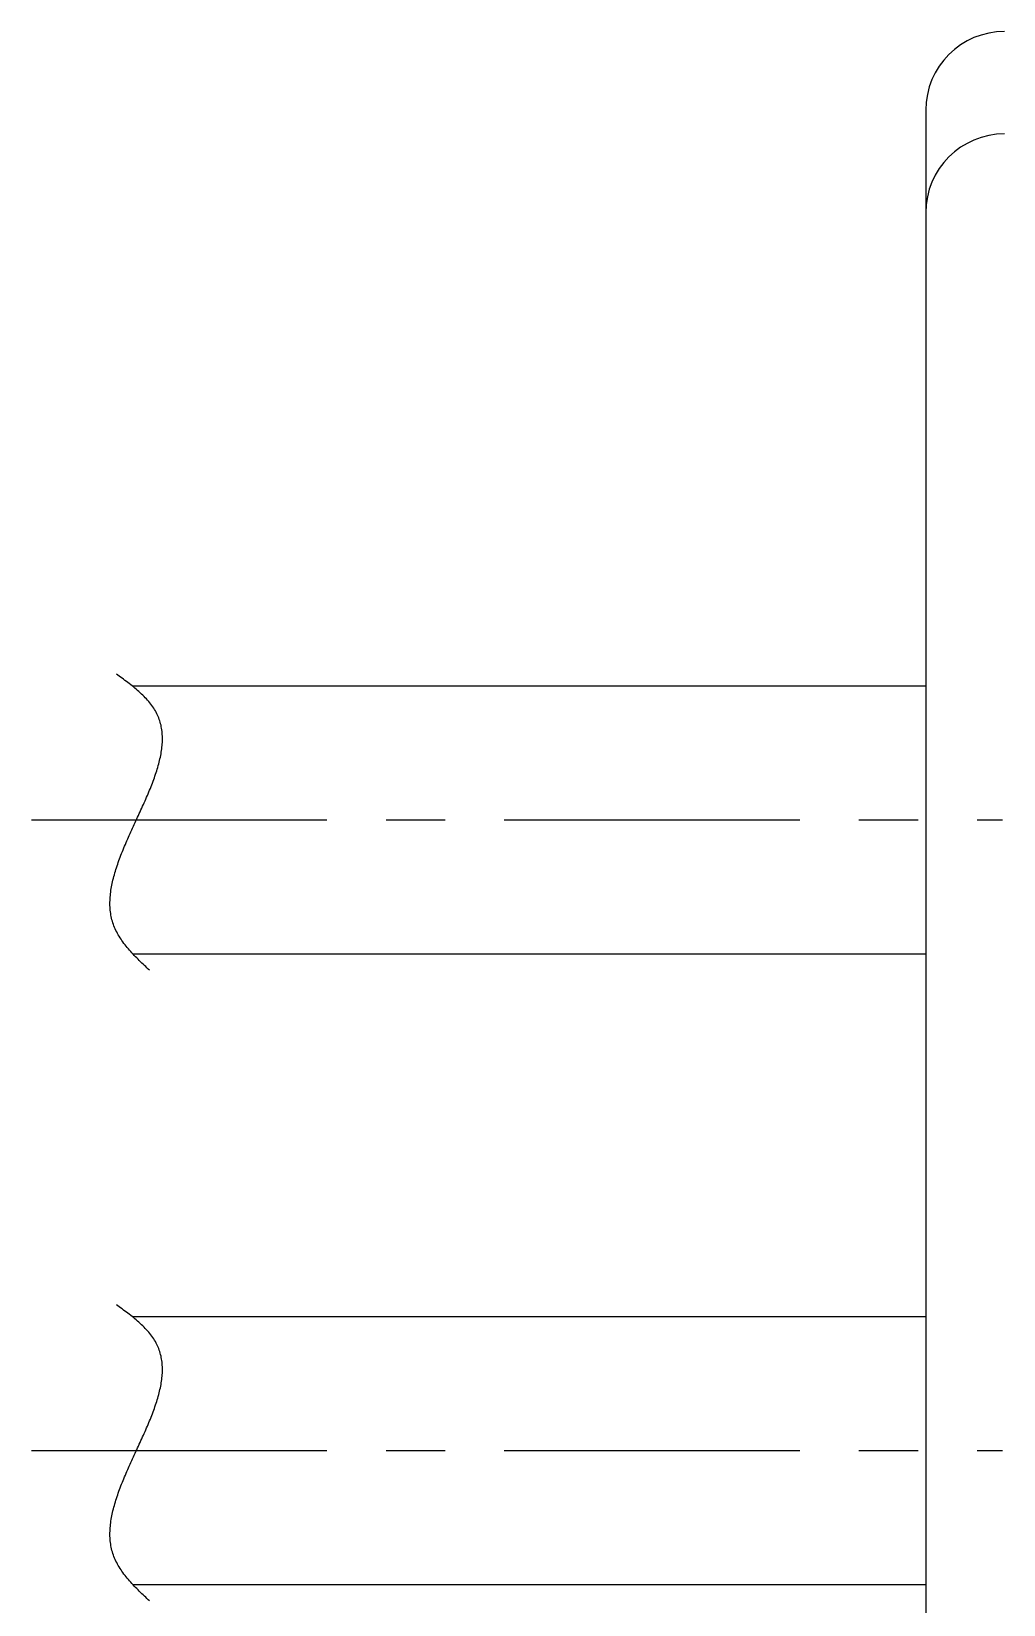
# Model space of a CAD drawing. Extents: x -684 to 358, y -63 to 438.
# Drawn here: x -531.65 to -506.98, y 30.15 to 70.06 of the extents above; entities that cross this region are included whole.
import ezdxf

# ---------------------------------------------------------------- set-up
doc = ezdxf.new("R2010")
doc.units = 0
doc.linetypes.add('CENTER', pattern=[12, 7.5, -1.5, 1.5, -1.5])
doc.linetypes.add('CONTINOUS', pattern=[0])
doc.layers.get('0').update_dxf_attribs({"linetype": 'CONTINUOUS'})
doc.layers.add('CENTER', color=1, linetype='CENTER')

msp = doc.modelspace()

# ---------------------------------------------------------------- linework, layer by layer
at = {"color": 7, "linetype": 'CONTINOUS'}
for p, q in [((-508.957, 68.061), (-508.957, -7.939)), ((-529.1, 53.461), (-508.957, 53.461)), ((-529.08, 46.661), (-508.957, 46.661)), ((-529.1, 37.461), (-508.957, 37.461)), ((-529.08, 30.661), (-508.957, 30.661))]:
    msp.add_line(p, q, dxfattribs=at)
at = {"color": 7}
for points in [[(-528.657, 46.245, 0), (-528.69, 46.275, 0), (-528.722, 46.305, 0), (-528.754, 46.336, 0), (-528.787, 46.366, 0), (-528.819, 46.397, 0), (-528.852, 46.428, 0), (-528.884, 46.46, 0), (-528.916, 46.491, 0), (-528.948, 46.523, 0), (-528.98, 46.556, 0), (-529.012, 46.588, 0), (-529.043, 46.621, 0), (-529.074, 46.654, 0), (-529.104, 46.687, 0), (-529.135, 46.721, 0), (-529.164, 46.754, 0), (-529.194, 46.788, 0), (-529.222, 46.823, 0), (-529.25, 46.857, 0), (-529.278, 46.892, 0), (-529.305, 46.927, 0), (-529.331, 46.963, 0), (-529.356, 46.998, 0), (-529.38, 47.034, 0), (-529.404, 47.071, 0), (-529.427, 47.107, 0), (-529.449, 47.144, 0), (-529.47, 47.181, 0), (-529.49, 47.218, 0), (-529.509, 47.255, 0), (-529.526, 47.293, 0), (-529.543, 47.331, 0), (-529.559, 47.37, 0), (-529.573, 47.408, 0), (-529.586, 47.447, 0), (-529.598, 47.486, 0), (-529.609, 47.526, 0), (-529.619, 47.565, 0), (-529.627, 47.605, 0), (-529.635, 47.645, 0), (-529.642, 47.686, 0), (-529.647, 47.726, 0), (-529.652, 47.767, 0), (-529.655, 47.808, 0), (-529.658, 47.849, 0), (-529.66, 47.891, 0), (-529.66, 47.932, 0), (-529.66, 47.974, 0), (-529.659, 48.016, 0), (-529.657, 48.058, 0), (-529.654, 48.101, 0), (-529.651, 48.143, 0), (-529.646, 48.186, 0), (-529.641, 48.229, 0), (-529.635, 48.272, 0), (-529.628, 48.315, 0), (-529.621, 48.359, 0), (-529.612, 48.403, 0), (-529.604, 48.446, 0), (-529.594, 48.49, 0), (-529.584, 48.534, 0), (-529.573, 48.578, 0), (-529.561, 48.623, 0), (-529.549, 48.667, 0), (-529.536, 48.712, 0), (-529.523, 48.756, 0), (-529.509, 48.801, 0), (-529.495, 48.846, 0), (-529.48, 48.891, 0), (-529.465, 48.936, 0), (-529.449, 48.981, 0), (-529.433, 49.026, 0), (-529.416, 49.072, 0), (-529.399, 49.117, 0), (-529.381, 49.163, 0), (-529.364, 49.208, 0), (-529.345, 49.254, 0), (-529.327, 49.3, 0), (-529.308, 49.346, 0), (-529.289, 49.392, 0), (-529.269, 49.437, 0), (-529.25, 49.483, 0), (-529.23, 49.529, 0), (-529.21, 49.575, 0), (-529.189, 49.621, 0), (-529.169, 49.667, 0), (-529.148, 49.713, 0), (-529.127, 49.76, 0), (-529.106, 49.806, 0), (-529.085, 49.852, 0), (-529.064, 49.898, 0), (-529.043, 49.944, 0), (-529.022, 49.99, 0), (-529.001, 50.036, 0), (-528.979, 50.082, 0), (-528.958, 50.128, 0), (-528.937, 50.174, 0), (-528.916, 50.221, 0), (-528.895, 50.266, 0), (-528.874, 50.312, 0), (-528.853, 50.358, 0), (-528.832, 50.404, 0), (-528.811, 50.45, 0), (-528.791, 50.496, 0), (-528.771, 50.541, 0), (-528.751, 50.587, 0), (-528.731, 50.633, 0), (-528.711, 50.678, 0), (-528.692, 50.723, 0), (-528.673, 50.769, 0), (-528.654, 50.814, 0), (-528.636, 50.859, 0), (-528.618, 50.904, 0), (-528.6, 50.949, 0), (-528.583, 50.994, 0), (-528.566, 51.038, 0), (-528.549, 51.083, 0), (-528.533, 51.127, 0), (-528.518, 51.172, 0), (-528.502, 51.216, 0), (-528.488, 51.26, 0), (-528.474, 51.304, 0), (-528.46, 51.348, 0), (-528.447, 51.391, 0), (-528.435, 51.435, 0), (-528.423, 51.478, 0), (-528.411, 51.521, 0), (-528.401, 51.564, 0), (-528.391, 51.607, 0), (-528.382, 51.65, 0), (-528.373, 51.692, 0), (-528.365, 51.734, 0), (-528.358, 51.776, 0), (-528.351, 51.818, 0), (-528.346, 51.86, 0), (-528.341, 51.902, 0), (-528.337, 51.943, 0), (-528.333, 51.984, 0), (-528.331, 52.025, 0), (-528.329, 52.065, 0), (-528.329, 52.106, 0), (-528.329, 52.146, 0), (-528.33, 52.186, 0), (-528.332, 52.225, 0), (-528.335, 52.265, 0), (-528.339, 52.304, 0), (-528.344, 52.343, 0), (-528.35, 52.382, 0), (-528.357, 52.42, 0), (-528.365, 52.458, 0), (-528.374, 52.496, 0), (-528.385, 52.534, 0), (-528.396, 52.571, 0), (-528.408, 52.608, 0), (-528.422, 52.645, 0), (-528.437, 52.681, 0), (-528.453, 52.717, 0), (-528.47, 52.753, 0), (-528.489, 52.788, 0), (-528.508, 52.824, 0), (-528.529, 52.858, 0), (-528.551, 52.893, 0), (-528.575, 52.927, 0), (-528.599, 52.961, 0), (-528.624, 52.995, 0), (-528.651, 53.028, 0), (-528.678, 53.061, 0), (-528.706, 53.093, 0), (-528.735, 53.126, 0), (-528.765, 53.158, 0), (-528.796, 53.189, 0), (-528.827, 53.221, 0), (-528.86, 53.252, 0), (-528.892, 53.282, 0), (-528.926, 53.313, 0), (-528.959, 53.343, 0), (-528.994, 53.373, 0), (-529.028, 53.402, 0), (-529.063, 53.431, 0), (-529.099, 53.46, 0), (-529.135, 53.488, 0), (-529.171, 53.516, 0), (-529.207, 53.544, 0), (-529.243, 53.571, 0), (-529.279, 53.598, 0), (-529.316, 53.625, 0), (-529.352, 53.651, 0), (-529.389, 53.678, 0), (-529.425, 53.703, 0), (-529.461, 53.729, 0), (-529.497, 53.754, 0)], [(-528.657, 30.245, 0), (-528.69, 30.275, 0), (-528.722, 30.305, 0), (-528.754, 30.336, 0), (-528.787, 30.366, 0), (-528.819, 30.397, 0), (-528.852, 30.428, 0), (-528.884, 30.46, 0), (-528.916, 30.491, 0), (-528.948, 30.523, 0), (-528.98, 30.556, 0), (-529.012, 30.588, 0), (-529.043, 30.621, 0), (-529.074, 30.654, 0), (-529.104, 30.687, 0), (-529.135, 30.721, 0), (-529.164, 30.754, 0), (-529.194, 30.788, 0), (-529.222, 30.823, 0), (-529.25, 30.857, 0), (-529.278, 30.892, 0), (-529.305, 30.927, 0), (-529.331, 30.963, 0), (-529.356, 30.998, 0), (-529.38, 31.034, 0), (-529.404, 31.07, 0), (-529.427, 31.107, 0), (-529.449, 31.144, 0), (-529.47, 31.181, 0), (-529.49, 31.218, 0), (-529.509, 31.256, 0), (-529.526, 31.293, 0), (-529.543, 31.331, 0), (-529.559, 31.37, 0), (-529.573, 31.408, 0), (-529.586, 31.447, 0), (-529.598, 31.486, 0), (-529.609, 31.526, 0), (-529.619, 31.565, 0), (-529.627, 31.605, 0), (-529.635, 31.645, 0), (-529.642, 31.686, 0), (-529.647, 31.726, 0), (-529.652, 31.767, 0), (-529.655, 31.808, 0), (-529.658, 31.849, 0), (-529.66, 31.891, 0), (-529.66, 31.932, 0), (-529.66, 31.974, 0), (-529.659, 32.016, 0), (-529.657, 32.058, 0), (-529.654, 32.101, 0), (-529.651, 32.143, 0), (-529.646, 32.186, 0), (-529.641, 32.229, 0), (-529.635, 32.272, 0), (-529.628, 32.315, 0), (-529.621, 32.359, 0), (-529.612, 32.403, 0), (-529.604, 32.446, 0), (-529.594, 32.49, 0), (-529.584, 32.534, 0), (-529.573, 32.578, 0), (-529.561, 32.623, 0), (-529.549, 32.667, 0), (-529.536, 32.712, 0), (-529.523, 32.756, 0), (-529.509, 32.801, 0), (-529.495, 32.846, 0), (-529.48, 32.891, 0), (-529.465, 32.936, 0), (-529.449, 32.981, 0), (-529.433, 33.026, 0), (-529.416, 33.072, 0), (-529.399, 33.117, 0), (-529.381, 33.163, 0), (-529.364, 33.208, 0), (-529.345, 33.254, 0), (-529.327, 33.3, 0), (-529.308, 33.346, 0), (-529.289, 33.392, 0), (-529.269, 33.437, 0), (-529.25, 33.483, 0), (-529.23, 33.529, 0), (-529.21, 33.575, 0), (-529.189, 33.621, 0), (-529.169, 33.667, 0), (-529.148, 33.713, 0), (-529.127, 33.76, 0), (-529.106, 33.806, 0), (-529.085, 33.852, 0), (-529.064, 33.898, 0), (-529.043, 33.944, 0), (-529.022, 33.99, 0), (-529.001, 34.036, 0), (-528.979, 34.082, 0), (-528.958, 34.128, 0), (-528.937, 34.174, 0), (-528.916, 34.221, 0), (-528.895, 34.266, 0), (-528.874, 34.312, 0), (-528.853, 34.358, 0), (-528.832, 34.404, 0), (-528.811, 34.45, 0), (-528.791, 34.496, 0), (-528.771, 34.541, 0), (-528.751, 34.587, 0), (-528.731, 34.633, 0), (-528.711, 34.678, 0), (-528.692, 34.723, 0), (-528.673, 34.769, 0), (-528.654, 34.814, 0), (-528.636, 34.859, 0), (-528.618, 34.904, 0), (-528.6, 34.949, 0), (-528.583, 34.994, 0), (-528.566, 35.038, 0), (-528.549, 35.083, 0), (-528.533, 35.127, 0), (-528.518, 35.172, 0), (-528.502, 35.216, 0), (-528.488, 35.26, 0), (-528.474, 35.304, 0), (-528.46, 35.348, 0), (-528.447, 35.391, 0), (-528.435, 35.435, 0), (-528.423, 35.478, 0), (-528.411, 35.521, 0), (-528.401, 35.564, 0), (-528.391, 35.607, 0), (-528.382, 35.65, 0), (-528.373, 35.692, 0), (-528.365, 35.734, 0), (-528.358, 35.776, 0), (-528.351, 35.818, 0), (-528.346, 35.86, 0), (-528.341, 35.902, 0), (-528.337, 35.943, 0), (-528.333, 35.984, 0), (-528.331, 36.025, 0), (-528.329, 36.065, 0), (-528.329, 36.106, 0), (-528.329, 36.146, 0), (-528.33, 36.186, 0), (-528.332, 36.225, 0), (-528.335, 36.265, 0), (-528.339, 36.304, 0), (-528.344, 36.343, 0), (-528.35, 36.382, 0), (-528.357, 36.42, 0), (-528.365, 36.458, 0), (-528.374, 36.496, 0), (-528.385, 36.534, 0), (-528.396, 36.571, 0), (-528.408, 36.608, 0), (-528.422, 36.645, 0), (-528.437, 36.681, 0), (-528.453, 36.717, 0), (-528.47, 36.753, 0), (-528.489, 36.788, 0), (-528.508, 36.824, 0), (-528.529, 36.858, 0), (-528.551, 36.893, 0), (-528.575, 36.927, 0), (-528.599, 36.961, 0), (-528.624, 36.995, 0), (-528.651, 37.028, 0), (-528.678, 37.061, 0), (-528.706, 37.093, 0), (-528.735, 37.126, 0), (-528.765, 37.158, 0), (-528.796, 37.189, 0), (-528.827, 37.221, 0), (-528.86, 37.252, 0), (-528.892, 37.282, 0), (-528.926, 37.313, 0), (-528.959, 37.343, 0), (-528.994, 37.373, 0), (-529.028, 37.402, 0), (-529.063, 37.431, 0), (-529.099, 37.46, 0), (-529.135, 37.488, 0), (-529.171, 37.516, 0), (-529.207, 37.544, 0), (-529.243, 37.571, 0), (-529.279, 37.598, 0), (-529.316, 37.625, 0), (-529.352, 37.651, 0), (-529.389, 37.678, 0), (-529.425, 37.703, 0), (-529.461, 37.729, 0), (-529.497, 37.754, 0)]]:
    msp.add_polyline3d(points, dxfattribs=at)
at = {"color": 7, "linetype": 'CONTINOUS'}
for centre in [(-506.957, 68.061), (-506.957, 65.463)]:
    msp.add_arc(centre, 2, 90, 180, dxfattribs=at)
at = {"layer": 'CENTER', "color": 1, "linetype": 'CENTER'}
for p, q in [((-531.653, 50.061), (-507.01, 50.061)), ((-531.653, 34.061), (-507.01, 34.061))]:
    msp.add_line(p, q, dxfattribs=at)

doc.saveas('drawing.dxf')
